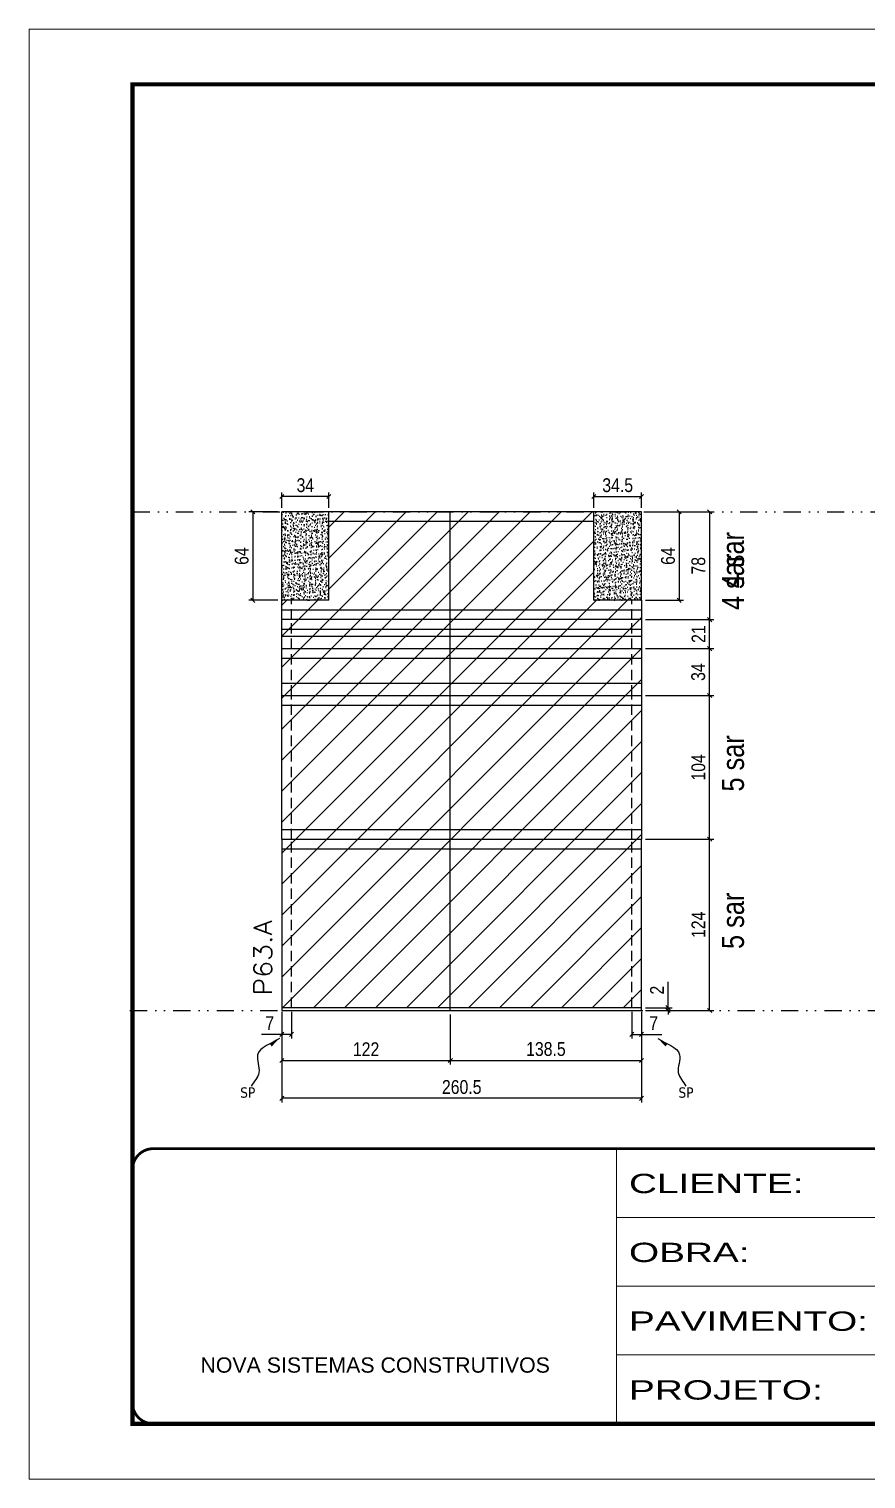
# Model space of a CAD drawing. Extents: x 14400 to 27878, y -21631 to 6985.
# Drawn here: x 15998 to 16605, y -6700 to -5650 of the extents above; entities that cross this region are included whole.
import ezdxf

# ---------------------------------------------------------------- set-up
doc = ezdxf.new("R2010")
doc.units = 0
for name, pattern in [('CONTINUO', [0]), ('DASHED', [0.75, 0.5, -0.25]), ('DIVIDE2', [0.625, 0.25, -0.125, 0, -0.125, 0, -0.125]), ('HIDDEN', [0.375, 0.25, -0.125])]:
    doc.linetypes.add(name, pattern=pattern)
for name, color, linetype in [('COTA', 241, 'Continuous'), ('NOMENCLATURA', 7, 'Continuous'), ('Nível', 160, 'Continuous'), ('Painéis', 200, 'Continuous'), ('SARR_2.2x7', 40, 'Continuous'), ('Sarrafo de Pressão', 42, 'HIDDEN'), ('texto', 7, 'Continuous')]:
    doc.layers.add(name, color=color, linetype=linetype)
for name, color, linetype, lineweight in [('Folhas', 255, 'Continuous', 9), ('Hachura', 251, 'Continuous', 9), ('SARRAFO DE PRESSAO', 251, 'DASHED', 9), ('Texto Seção', 7, 'Continuous', 15)]:
    doc.layers.add(name, color=color, linetype=linetype, lineweight=lineweight)
doc.styles.add('ARIAL', font='arial.ttf')
doc.styles.add('ARIAL_NARROW', font='ARIALN.TTF', dxfattribs={"height": 0.2})
doc.styles.add('COTA TECNICA', font='techl___.ttf', dxfattribs={"height": 10})
doc.styles.add('COTA TECNICA-50', font='techl___.ttf', dxfattribs={"height": 10})
doc.styles.add('REGUA-120', font='ROMANS.shx', dxfattribs={"height": 15})
doc.styles.get("Standard").update_dxf_attribs({"font": 'arial.ttf'})
doc.styles.add('Tecnologia', font='')
doc.styles.get('Tecnologia').set_extended_font_data('Forgotten Futurist')
doc.dimstyles.new('COTA PAINEL-50', dxfattribs={"dimtxt": 10, "dimasz": 3, "dimexe": 3, "dimexo": 3, "dimgap": 3, "dimtad": 1, "dimdec": 1, "dimzin": 12, "dimdsep": 46, "dimtxsty": 'COTA TECNICA-50', "dimblk1": 'OBLIQUE', "dimblk2": 'OBLIQUE', "dimsah": 1, "dimcen": 0.9, "dimclrd": 4, "dimclre": 4, "dimclrt": 240, "dimadec": 1, "dimazin": 3, "dimtfac": 1, "dimtdec": 1, "dimtmove": 0, "dimatfit": 3, "dimfxl": 1, "dimtolj": 1, "dimtzin": 12, "dimarcsym": 0})
doc.dimstyles.new('PAINEL', dxfattribs={"dimtxt": 10, "dimasz": 3, "dimexe": 3, "dimexo": 3, "dimgap": 3, "dimtad": 1, "dimdec": 1, "dimzin": 12, "dimdsep": 46, "dimtxsty": 'COTA TECNICA', "dimblk1": 'OBLIQUE', "dimblk2": 'OBLIQUE', "dimsah": 1, "dimcen": 0.9, "dimclrd": 4, "dimclre": 4, "dimclrt": 240, "dimadec": 1, "dimazin": 3, "dimtfac": 1, "dimtdec": 1, "dimtmove": 0, "dimatfit": 3, "dimfxl": 1, "dimtolj": 1, "dimtzin": 12, "dimarcsym": 0})
doc.dimstyles.get("Standard").update_dxf_attribs({"dimtxt": 0.18, "dimasz": 0.18, "dimexe": 0.18, "dimexo": 0.0625, "dimgap": 0.09, "dimtad": 0, "dimtih": 1, "dimtoh": 1, "dimdec": 4, "dimzin": 0, "dimdsep": 46, "dimtxsty": 'Standard', "dimcen": 0.09, "dimadec": 0, "dimazin": 0, "dimtfac": 1, "dimtdec": 4, "dimtofl": 0, "dimtmove": 0, "dimatfit": 3, "dimfxl": 1, "dimtolj": 1, "dimtzin": 0, "dimarcsym": 0})

# ---------------------------------------------------------------- blocks, each defined once
blk = doc.blocks.new('9999999999')
at = {"color": 30, "linetype": 'CONTINUO'}
for p, q in [((98564.6, 34230.2), (98564.6, 34429.4)), ((98564.6, 34379.6), (99584, 34379.6)), ((98564.6, 34329.8), (99488, 34329.8)), ((98564.6, 34280), (99488, 34280))]:
    blk.add_line(p, q, dxfattribs=at)
at = {"color": 30, "linetype": 'CONTINUO', "const_width": 2}
blk.add_lwpolyline([(99584, 34230.2), (99584, 34414.4, 0.414214), (99569, 34429.4), (98229, 34429.4, 0.414214), (98214, 34414.4), (98214, 34245.2, 0.414214), (98229, 34230.2), (99584, 34230.2)], format="xyb", dxfattribs=at)
at = {"layer": 'Folhas'}
blk.add_lwpolyline([(98139, 34190.2), (99624, 34190.2), (99624, 35240.2), (98139, 35240.2)], close=True, dxfattribs=at)
at = {"layer": 'Folhas', "color": 30, "const_width": 3}
blk.add_lwpolyline([(98214, 34230.2), (99584, 34230.2), (99584, 35200.2), (98214, 35200.2)], close=True, dxfattribs=at)
at = {"color": 7, "linetype": 'Continuous', "ltscale": 5, "style": 'ARIAL'}
blk.add_text('NOVA SISTEMAS CONSTRUTIVOS', height=11.059, dxfattribs=at).set_placement((98263.2, 34267.2))
at = {"layer": 'Folhas', "color": 7, "style": 'Tecnologia', "width": 1.5}
for s, p in [('CLIENTE:', (98573.7, 34397.2)), ('OBRA:', (98573.7, 34347.3)), ('PAVIMENTO:', (98573.7, 34297.5)), ('PROJETO:', (98573.7, 34247.7))]:
    blk.add_text(s, height=14, dxfattribs=at).set_placement(p)
blk = doc.blocks.new('_Oblique')
at = {"color": 0, "linetype": 'ByBlock', "lineweight": -2}
blk.add_line((-0.5, -0.5), (0.5, 0.5), dxfattribs=at)
blk = doc.blocks.new('*D3783')
at = {"layer": 'COTA', "color": 4, "lineweight": -2, "transparency": 16777216}
for p, q in [((16181.7, -6361.3), (16181.7, -6426.9)), ((16442.2, -6361.3), (16442.2, -6426.9)), ((16442.2, -6423.9), (16181.7, -6423.9))]:
    blk.add_line(p, q, dxfattribs=at)
at = {"layer": 'Defpoints', "color": 0, "transparency": 16777216}
for p in [(16181.7, -6358.3), (16442.2, -6358.3), (16181.7, -6423.9)]:
    blk.add_point(p, dxfattribs=at)
at = {"layer": 'COTA', "color": 4, "lineweight": -2, "transparency": 16777216, "xscale": 3, "yscale": 3, "zscale": 3, "rotation": 180}
blk.add_blockref('_Oblique', (16181.7, -6423.9), dxfattribs=at)
at = {"layer": 'COTA', "color": 4, "lineweight": -2, "transparency": 16777216, "xscale": 3, "yscale": 3, "zscale": 3}
blk.add_blockref('_Oblique', (16442.2, -6423.9), dxfattribs=at)
at = {"layer": 'COTA', "color": 240, "transparency": 16777216, "insert": (16312, -6415.8), "char_height": 10, "attachment_point": 5, "style": 'COTA TECNICA'}
blk.add_mtext('\\A1;260.5', dxfattribs=at)
blk = doc.blocks.new('*D3784')
at = {"layer": 'COTA', "color": 4, "lineweight": -2, "transparency": 16777216}
for p, q in [((16435.2, -6361.3), (16435.2, -6380.6)), ((16442.2, -6363.3), (16442.2, -6380.6)), ((16435.2, -6377.6), (16442.2, -6377.6)), ((16442.2, -6377.6), (16457, -6377.6))]:
    blk.add_line(p, q, dxfattribs=at)
at = {"layer": 'Defpoints', "color": 0, "transparency": 16777216}
for p in [(16435.2, -6358.3), (16442.2, -6360.3), (16442.2, -6377.6)]:
    blk.add_point(p, dxfattribs=at)
at = {"layer": 'COTA', "color": 4, "lineweight": -2, "transparency": 16777216, "xscale": 3, "yscale": 3, "zscale": 3, "rotation": 180}
blk.add_blockref('_Oblique', (16435.2, -6377.6), dxfattribs=at)
at = {"layer": 'COTA', "color": 4, "lineweight": -2, "transparency": 16777216, "xscale": 3, "yscale": 3, "zscale": 3}
blk.add_blockref('_Oblique', (16442.2, -6377.6), dxfattribs=at)
at = {"layer": 'COTA', "color": 240, "transparency": 16777216, "insert": (16451.1, -6369.5), "char_height": 10, "attachment_point": 5, "style": 'COTA TECNICA-50'}
blk.add_mtext('\\A1;7', dxfattribs=at)
blk = doc.blocks.new('*D3785')
at = {"layer": 'COTA', "color": 4, "lineweight": -2, "transparency": 16777216}
for p, q in [((16188.7, -6361.3), (16188.7, -6380.6)), ((16181.7, -6363.3), (16181.7, -6380.6)), ((16181.7, -6377.6), (16167, -6377.6)), ((16188.7, -6377.6), (16181.7, -6377.6))]:
    blk.add_line(p, q, dxfattribs=at)
at = {"layer": 'Defpoints', "color": 0, "transparency": 16777216}
for p in [(16181.7, -6360.3), (16188.7, -6358.3), (16181.7, -6377.6)]:
    blk.add_point(p, dxfattribs=at)
at = {"layer": 'COTA', "color": 4, "lineweight": -2, "transparency": 16777216, "xscale": 3, "yscale": 3, "zscale": 3, "rotation": 180}
blk.add_blockref('_Oblique', (16181.7, -6377.6), dxfattribs=at)
at = {"layer": 'COTA', "color": 4, "lineweight": -2, "transparency": 16777216, "xscale": 3, "yscale": 3, "zscale": 3}
blk.add_blockref('_Oblique', (16188.7, -6377.6), dxfattribs=at)
at = {"layer": 'COTA', "color": 240, "transparency": 16777216, "insert": (16172.9, -6369.5), "char_height": 10, "attachment_point": 5, "style": 'COTA TECNICA-50'}
blk.add_mtext('\\A1;7', dxfattribs=at)
blk = doc.blocks.new('*D3786')
at = {"layer": 'COTA', "color": 4, "lineweight": -2, "transparency": 16777216}
for p, q in [((16461.5, -6358.3), (16461.5, -6339.5)), ((16445.2, -6358.3), (16464.5, -6358.3)), ((16445.2, -6360.3), (16464.5, -6360.3)), ((16461.5, -6360.3), (16461.5, -6358.3)), ((16461.5, -6360.3), (16461.5, -6363.3))]:
    blk.add_line(p, q, dxfattribs=at)
at = {"layer": 'Defpoints', "color": 0, "transparency": 16777216}
for p in [(16442.2, -6358.3), (16442.2, -6360.3), (16461.5, -6360.3)]:
    blk.add_point(p, dxfattribs=at)
at = {"layer": 'COTA', "color": 4, "lineweight": -2, "transparency": 16777216, "xscale": 3, "yscale": 3, "zscale": 3}
for p, rotation in [((16461.5, -6358.3), 270), ((16461.5, -6360.3), 90)]:
    blk.add_blockref('_Oblique', p, dxfattribs=dict(at, rotation=rotation))
at = {"layer": 'COTA', "color": 240, "transparency": 16777216, "insert": (16453.5, -6345.6), "char_height": 10, "attachment_point": 5, "rotation": 90, "style": 'COTA TECNICA-50'}
blk.add_mtext('\\A1;2', dxfattribs=at)
blk = doc.blocks.new('*D3787')
at = {"layer": 'COTA', "color": 4, "lineweight": -2, "transparency": 16777216}
for p, q in [((16303.7, -6363.3), (16303.7, -6399.5)), ((16442.2, -6363.3), (16442.2, -6399.5)), ((16303.7, -6396.5), (16442.2, -6396.5))]:
    blk.add_line(p, q, dxfattribs=at)
at = {"layer": 'Defpoints', "color": 0, "transparency": 16777216}
for p in [(16303.7, -6360.3), (16442.2, -6360.3), (16442.2, -6396.5)]:
    blk.add_point(p, dxfattribs=at)
at = {"layer": 'COTA', "color": 4, "lineweight": -2, "transparency": 16777216, "xscale": 3, "yscale": 3, "zscale": 3, "rotation": 180}
blk.add_blockref('_Oblique', (16303.7, -6396.5), dxfattribs=at)
at = {"layer": 'COTA', "color": 4, "lineweight": -2, "transparency": 16777216, "xscale": 3, "yscale": 3, "zscale": 3}
blk.add_blockref('_Oblique', (16442.2, -6396.5), dxfattribs=at)
at = {"layer": 'COTA', "color": 240, "transparency": 16777216, "insert": (16373, -6388.3), "char_height": 10, "attachment_point": 5, "style": 'COTA TECNICA'}
blk.add_mtext('\\A1;138.5', dxfattribs=at)
blk = doc.blocks.new('*D3788')
at = {"layer": 'COTA', "color": 4, "lineweight": -2, "transparency": 16777216}
for p, q in [((16181.7, -6363.3), (16181.7, -6399.5)), ((16303.7, -6363.3), (16303.7, -6399.5)), ((16181.7, -6396.5), (16303.7, -6396.5))]:
    blk.add_line(p, q, dxfattribs=at)
at = {"layer": 'Defpoints', "color": 0, "transparency": 16777216}
for p in [(16181.7, -6360.3), (16303.7, -6360.3), (16303.7, -6396.5)]:
    blk.add_point(p, dxfattribs=at)
at = {"layer": 'COTA', "color": 4, "lineweight": -2, "transparency": 16777216, "xscale": 3, "yscale": 3, "zscale": 3, "rotation": 180}
blk.add_blockref('_Oblique', (16181.7, -6396.5), dxfattribs=at)
at = {"layer": 'COTA', "color": 4, "lineweight": -2, "transparency": 16777216, "xscale": 3, "yscale": 3, "zscale": 3}
blk.add_blockref('_Oblique', (16303.7, -6396.5), dxfattribs=at)
at = {"layer": 'COTA', "color": 240, "transparency": 16777216, "insert": (16242.7, -6388.4), "char_height": 10, "attachment_point": 5, "style": 'COTA TECNICA'}
blk.add_mtext('\\A1;122', dxfattribs=at)
blk = doc.blocks.new('*D3789')
at = {"layer": 'COTA', "color": 4, "lineweight": -2, "transparency": 16777216}
for p, q in [((16445.2, -6236.3), (16494.6, -6236.3)), ((16491.6, -6360.3), (16491.6, -6236.3)), ((16445.2, -6360.3), (16494.6, -6360.3))]:
    blk.add_line(p, q, dxfattribs=at)
at = {"layer": 'Defpoints', "color": 0, "transparency": 16777216}
for p in [(16442.2, -6236.3), (16491.6, -6236.3), (16442.2, -6360.3)]:
    blk.add_point(p, dxfattribs=at)
at = {"layer": 'COTA', "color": 4, "lineweight": -2, "transparency": 16777216, "xscale": 3, "yscale": 3, "zscale": 3}
for p, rotation in [((16491.6, -6236.3), 90), ((16491.6, -6360.3), 270)]:
    blk.add_blockref('_Oblique', p, dxfattribs=dict(at, rotation=rotation))
at = {"layer": 'COTA', "color": 240, "transparency": 16777216, "insert": (16483.5, -6298.3), "char_height": 10, "attachment_point": 5, "rotation": 90, "style": 'COTA TECNICA'}
blk.add_mtext('\\A1;124', dxfattribs=at)
blk = doc.blocks.new('*D3793')
at = {"layer": 'COTA', "color": 4, "lineweight": -2, "transparency": 16777216}
for p, q in [((16445.2, -6132.3), (16494.6, -6132.3)), ((16491.6, -6236.3), (16491.6, -6132.3)), ((16445.2, -6236.3), (16494.6, -6236.3))]:
    blk.add_line(p, q, dxfattribs=at)
at = {"layer": 'Defpoints', "color": 0, "transparency": 16777216}
for p in [(16442.2, -6132.3), (16491.6, -6132.3), (16442.2, -6236.3)]:
    blk.add_point(p, dxfattribs=at)
at = {"layer": 'COTA', "color": 4, "lineweight": -2, "transparency": 16777216, "xscale": 3, "yscale": 3, "zscale": 3}
for p, rotation in [((16491.6, -6132.3), 90), ((16491.6, -6236.3), 270)]:
    blk.add_blockref('_Oblique', p, dxfattribs=dict(at, rotation=rotation))
at = {"layer": 'COTA', "color": 240, "transparency": 16777216, "insert": (16483.5, -6184.3), "char_height": 10, "attachment_point": 5, "rotation": 90, "style": 'COTA TECNICA'}
blk.add_mtext('\\A1;104', dxfattribs=at)
blk = doc.blocks.new('*D3794')
at = {"layer": 'COTA', "color": 4, "lineweight": -2, "transparency": 16777216}
for p, q in [((16445.2, -5999.3), (16494.6, -5999.3)), ((16491.6, -5999.3), (16491.6, -6077.3)), ((16445.2, -6077.3), (16494.6, -6077.3))]:
    blk.add_line(p, q, dxfattribs=at)
at = {"layer": 'Defpoints', "color": 0, "transparency": 16777216}
for p in [(16442.2, -5999.3), (16442.2, -6077.3), (16491.6, -6077.3)]:
    blk.add_point(p, dxfattribs=at)
at = {"layer": 'COTA', "color": 4, "lineweight": -2, "transparency": 16777216, "xscale": 3, "yscale": 3, "zscale": 3}
for p, rotation in [((16491.6, -5999.3), 90), ((16491.6, -6077.3), 270)]:
    blk.add_blockref('_Oblique', p, dxfattribs=dict(at, rotation=rotation))
at = {"layer": 'COTA', "color": 240, "transparency": 16777216, "insert": (16483.5, -6038.3), "char_height": 10, "attachment_point": 5, "rotation": 90, "style": 'COTA TECNICA'}
blk.add_mtext('\\A1;78', dxfattribs=at)
blk = doc.blocks.new('*D3795')
at = {"layer": 'COTA', "color": 4, "lineweight": -2, "transparency": 16777216}
for p, q in [((16181.7, -5996.3), (16181.7, -5985.2)), ((16215.7, -5988.2), (16181.7, -5988.2)), ((16215.7, -5996.3), (16215.7, -5985.2))]:
    blk.add_line(p, q, dxfattribs=at)
at = {"layer": 'Defpoints', "color": 0, "transparency": 16777216}
for p in [(16181.7, -5988.2), (16181.7, -5999.3), (16215.7, -5999.3)]:
    blk.add_point(p, dxfattribs=at)
at = {"layer": 'COTA', "color": 4, "lineweight": -2, "transparency": 16777216, "xscale": 3, "yscale": 3, "zscale": 3, "rotation": 180}
blk.add_blockref('_Oblique', (16181.7, -5988.2), dxfattribs=at)
at = {"layer": 'COTA', "color": 4, "lineweight": -2, "transparency": 16777216, "xscale": 3, "yscale": 3, "zscale": 3}
blk.add_blockref('_Oblique', (16215.7, -5988.2), dxfattribs=at)
at = {"layer": 'COTA', "color": 240, "transparency": 16777216, "insert": (16198.7, -5980), "char_height": 10, "attachment_point": 5, "style": 'COTA TECNICA'}
blk.add_mtext('\\A1;34', dxfattribs=at)
blk = doc.blocks.new('*D3796')
at = {"layer": 'COTA', "color": 4, "lineweight": -2, "transparency": 16777216}
for p, q in [((16407.7, -5996.3), (16407.7, -5985.2)), ((16407.7, -5988.2), (16442.2, -5988.2)), ((16442.2, -5996.3), (16442.2, -5985.2))]:
    blk.add_line(p, q, dxfattribs=at)
at = {"layer": 'Defpoints', "color": 0, "transparency": 16777216}
for p in [(16442.2, -5988.2), (16407.7, -5999.3), (16442.2, -5999.3)]:
    blk.add_point(p, dxfattribs=at)
at = {"layer": 'COTA', "color": 4, "lineweight": -2, "transparency": 16777216, "xscale": 3, "yscale": 3, "zscale": 3, "rotation": 180}
blk.add_blockref('_Oblique', (16407.7, -5988.2), dxfattribs=at)
at = {"layer": 'COTA', "color": 4, "lineweight": -2, "transparency": 16777216, "xscale": 3, "yscale": 3, "zscale": 3}
blk.add_blockref('_Oblique', (16442.2, -5988.2), dxfattribs=at)
at = {"layer": 'COTA', "color": 240, "transparency": 16777216, "insert": (16425, -5980), "char_height": 10, "attachment_point": 5, "style": 'COTA TECNICA'}
blk.add_mtext('\\A1;34.5', dxfattribs=at)
blk = doc.blocks.new('*D3797')
at = {"layer": 'COTA', "color": 4, "lineweight": -2, "transparency": 16777216}
for p, q in [((16178.7, -5999.3), (16157.7, -5999.3)), ((16160.7, -5999.3), (16160.7, -6063.3)), ((16178.7, -6063.3), (16157.7, -6063.3))]:
    blk.add_line(p, q, dxfattribs=at)
at = {"layer": 'Defpoints', "color": 0, "transparency": 16777216}
for p in [(16181.7, -5999.3), (16160.7, -6063.3), (16181.7, -6063.3)]:
    blk.add_point(p, dxfattribs=at)
at = {"layer": 'COTA', "color": 4, "lineweight": -2, "transparency": 16777216, "xscale": 3, "yscale": 3, "zscale": 3}
for p, rotation in [((16160.7, -5999.3), 90), ((16160.7, -6063.3), 270)]:
    blk.add_blockref('_Oblique', p, dxfattribs=dict(at, rotation=rotation))
at = {"layer": 'COTA', "color": 240, "transparency": 16777216, "insert": (16152.6, -6031.3), "char_height": 10, "attachment_point": 5, "rotation": 90, "style": 'COTA TECNICA'}
blk.add_mtext('\\A1;64', dxfattribs=at)
blk = doc.blocks.new('*D3769')
at = {"layer": 'COTA', "color": 4, "lineweight": -2, "transparency": 16777216}
for p, q in [((16445.2, -5999.3), (16472.6, -5999.3)), ((16469.6, -5999.3), (16469.6, -6063.3)), ((16445.2, -6063.3), (16472.6, -6063.3))]:
    blk.add_line(p, q, dxfattribs=at)
at = {"layer": 'Defpoints', "color": 0, "transparency": 16777216}
for p in [(16442.2, -5999.3), (16442.2, -6063.3), (16469.6, -6063.3)]:
    blk.add_point(p, dxfattribs=at)
at = {"layer": 'COTA', "color": 4, "lineweight": -2, "transparency": 16777216, "xscale": 3, "yscale": 3, "zscale": 3}
for p, rotation in [((16469.6, -5999.3), 90), ((16469.6, -6063.3), 270)]:
    blk.add_blockref('_Oblique', p, dxfattribs=dict(at, rotation=rotation))
at = {"layer": 'COTA', "color": 240, "transparency": 16777216, "insert": (16461.5, -6031.3), "char_height": 10, "attachment_point": 5, "rotation": 90, "style": 'COTA TECNICA'}
blk.add_mtext('\\A1;64', dxfattribs=at)
blk = doc.blocks.new('*D3799')
at = {"layer": 'COTA', "color": 4, "lineweight": -2, "transparency": 16777216}
for p, q in [((16445.2, -6077.3), (16494.6, -6077.3)), ((16491.6, -6098.3), (16491.6, -6077.3)), ((16445.2, -6098.3), (16494.6, -6098.3))]:
    blk.add_line(p, q, dxfattribs=at)
at = {"layer": 'Defpoints', "color": 0, "transparency": 16777216}
for p in [(16442.2, -6077.3), (16491.6, -6077.3), (16442.2, -6098.3)]:
    blk.add_point(p, dxfattribs=at)
at = {"layer": 'COTA', "color": 4, "lineweight": -2, "transparency": 16777216, "xscale": 3, "yscale": 3, "zscale": 3}
for p, rotation in [((16491.6, -6077.3), 90), ((16491.6, -6098.3), 270)]:
    blk.add_blockref('_Oblique', p, dxfattribs=dict(at, rotation=rotation))
at = {"layer": 'COTA', "color": 240, "transparency": 16777216, "insert": (16483.6, -6087.8), "char_height": 10, "attachment_point": 5, "rotation": 90, "style": 'COTA TECNICA'}
blk.add_mtext('\\A1;21', dxfattribs=at)
blk = doc.blocks.new('*D3800')
at = {"layer": 'COTA', "color": 4, "lineweight": -2, "transparency": 16777216}
for p, q in [((16445.2, -6098.3), (16494.6, -6098.3)), ((16491.6, -6132.3), (16491.6, -6098.3)), ((16445.2, -6132.3), (16494.6, -6132.3))]:
    blk.add_line(p, q, dxfattribs=at)
at = {"layer": 'Defpoints', "color": 0, "transparency": 16777216}
for p in [(16442.2, -6098.3), (16491.6, -6098.3), (16442.2, -6132.3)]:
    blk.add_point(p, dxfattribs=at)
at = {"layer": 'COTA', "color": 4, "lineweight": -2, "transparency": 16777216, "xscale": 3, "yscale": 3, "zscale": 3}
for p, rotation in [((16491.6, -6098.3), 90), ((16491.6, -6132.3), 270)]:
    blk.add_blockref('_Oblique', p, dxfattribs=dict(at, rotation=rotation))
at = {"layer": 'COTA', "color": 240, "transparency": 16777216, "insert": (16483.4, -6115.3), "char_height": 10, "attachment_point": 5, "rotation": 90, "style": 'COTA TECNICA'}
blk.add_mtext('\\A1;34', dxfattribs=at)

msp = doc.modelspace()

# ---------------------------------------------------------------- hatches: boundary and pattern name
at = {"layer": 'COTA'}
h = msp.add_hatch(dxfattribs=at)
h.set_pattern_fill('AR-CONC', color=256, scale=0.03)
h.set_pattern_definition([(50, (-3198.8775, -8003.0258), (5.4655401, -0.4781726), [0.5715, -6.2865]), (355, (-3198.8775, -8003.026), (-1.0573026, 5.7317054), [0.4572, -5.0292175]), (100.451445, (-3198.422, -8003.0656), (4.4082374, 5.2535326), [0.4857003, -5.3427073]), (46.1842, (-3198.8775, -8001.502), (8.1323712, -1.2612698), [0.85725, -9.42975]), (96.635558, (-3198.2, -8001.607), (7.122124, 7.4227837), [0.7285507, -8.0140682]), (351.18415, (-3198.8775, -8001.502), (7.122124, 7.4227837), [0.685799, -7.543792]), (21, (-3198.1155, -8001.8828), (4.5484317, -3.0679559), [0.5715, -6.2865]), (326, (-3198.1155, -8001.883), (1.8540609, 5.525639), [0.4572, -5.0292]), (71.451445, (-3197.7365, -8002.1384), (6.4024926, 2.457683), [0.4857003, -5.3426981]), (37.5, (-3198.8775, -8003.0258), (0.0926581, 2.53665117), [0, -4.96824, 0, -5.1054, 0, -5.04825]), (7.5, (-3198.8775, -8003.0258), (2.00458988, 3.00541724), [0, -2.91084, 0, -4.85394, 0, -1.92405]), (327.5, (-3200.5768, -8003.0258), (4.06771786, -0.17186232), [0, -1.905, 0, -5.9436, 0, -7.8867]), (317.5, (-3201.3388, -8003.0258), (4.44387544, 0.7627947), [0, -2.4765, 0, -3.94716, 0, -5.6007])])
h.paths.add_polyline_path([(16181.74, -6063.32), (16215.74, -6063.32), (16215.74, -5999.32), (16181.74, -5999.32)])
h = msp.add_hatch(dxfattribs=at)
h.set_pattern_fill('AR-CONC', color=256, scale=0.03)
h.set_pattern_definition([(50, (-3199.3775, -8003.0258), (5.4655401, -0.4781726), [0.5715, -6.2865]), (355, (-3199.3775, -8003.026), (-1.0573026, 5.7317054), [0.4572, -5.0292175]), (100.451445, (-3198.922, -8003.0656), (4.4082374, 5.2535326), [0.4857003, -5.3427073]), (46.1842, (-3199.3775, -8001.502), (8.1323712, -1.2612698), [0.85725, -9.42975]), (96.635558, (-3198.7, -8001.607), (7.122124, 7.4227837), [0.7285507, -8.0140682]), (351.18415, (-3199.3775, -8001.502), (7.122124, 7.4227837), [0.685799, -7.543792]), (21, (-3198.6155, -8001.8828), (4.5484317, -3.0679559), [0.5715, -6.2865]), (326, (-3198.6155, -8001.883), (1.8540609, 5.525639), [0.4572, -5.0292]), (71.451445, (-3198.2365, -8002.1384), (6.4024926, 2.457683), [0.4857003, -5.3426981]), (37.5, (-3199.3775, -8003.0258), (0.0926581, 2.53665117), [0, -4.96824, 0, -5.1054, 0, -5.04825]), (7.5, (-3199.3775, -8003.0258), (2.00458988, 3.00541724), [0, -2.91084, 0, -4.85394, 0, -1.92405]), (327.5, (-3201.0768, -8003.0258), (4.06771786, -0.17186232), [0, -1.905, 0, -5.9436, 0, -7.8867]), (317.5, (-3201.8388, -8003.0258), (4.44387544, 0.7627947), [0, -2.4765, 0, -3.94716, 0, -5.6007])])
h.paths.add_polyline_path([(16442.24, -5999.32), (16407.74, -5999.32), (16407.74, -6063.32), (16442.24, -6063.32)])
at = {"layer": 'Hachura'}
h = msp.add_hatch(dxfattribs=at)
h.set_pattern_fill('ANSI31', color=256, scale=5)
h.paths.add_polyline_path([(16303.74, -5999.32), (16215.74, -5999.32), (16215.74, -6063.32), (16181.74, -6063.32), (16181.74, -6077.32), (16303.74, -6077.32)])
h.paths.add_polyline_path([(16407.74, -5999.32), (16303.74, -5999.32), (16303.74, -6077.32), (16442.24, -6077.32), (16442.24, -6063.32), (16407.74, -6063.32)])
h.paths.add_polyline_path([(16442.24, -6077.32), (16303.74, -6077.32), (16303.74, -6098.32), (16442.24, -6098.32)])
h.paths.add_polyline_path([(16303.74, -6077.32), (16181.74, -6077.32), (16181.74, -6098.32), (16303.74, -6098.32)])
h.paths.add_polyline_path([(16303.74, -6098.32), (16181.74, -6098.32), (16181.74, -6132.32), (16303.74, -6132.32)])
h.paths.add_polyline_path([(16442.24, -6098.32), (16303.74, -6098.32), (16303.74, -6132.32), (16442.24, -6132.32)])
h.paths.add_polyline_path([(16442.24, -6132.32), (16303.74, -6132.32), (16303.74, -6236.32), (16442.24, -6236.32)])
h.paths.add_polyline_path([(16303.74, -6132.32), (16181.74, -6132.32), (16181.74, -6236.32), (16303.74, -6236.32)])
h.paths.add_polyline_path([(16303.74, -6236.32), (16181.74, -6236.32), (16181.74, -6358.32), (16303.74, -6358.32)])
h.paths.add_polyline_path([(16442.24, -6236.32), (16303.74, -6236.32), (16303.74, -6358.32), (16442.24, -6358.32)])

# ---------------------------------------------------------------- linework, layer by layer
at = {"layer": 'COTA'}
for p, q in [((16181.74, -6063.32), (16181.74, -5999.32)), ((16215.74, -5999.32), (16181.74, -5999.32)), ((16442.24, -5999.32), (16407.74, -5999.32)), ((16442.24, -6063.32), (16442.24, -5999.32))]:
    msp.add_line(p, q, dxfattribs=at)
at = {"layer": 'Nível', "color": 4, "linetype": 'DIVIDE2', "ltscale": 50}
for p, q in [((16073.47, -5999.32), (17443.47, -5999.32)), ((16071.59, -6360.32), (17441.59, -6360.32))]:
    msp.add_line(p, q, dxfattribs=at)
at = {"layer": 'Painéis'}
for p, q in [((16215.74, -6063.32), (16215.74, -5999.32)), ((16407.74, -5999.32), (16215.74, -5999.32)), ((16303.74, -6360.32), (16303.74, -5999.32)), ((16407.74, -6063.32), (16407.74, -5999.32)), ((16181.74, -6132.32), (16181.74, -6063.32)), ((16215.74, -6063.32), (16181.74, -6063.32)), ((16442.24, -6063.32), (16407.74, -6063.32)), ((16442.24, -6063.32), (16442.24, -6236.32)), ((16442.24, -6077.32), (16181.74, -6077.32)), ((16181.74, -6098.32), (16442.24, -6098.32)), ((16181.74, -6132.32), (16442.24, -6132.32)), ((16181.74, -6236.32), (16181.74, -6132.32)), ((16181.74, -6236.32), (16442.24, -6236.32)), ((16181.74, -6236.32), (16181.74, -6358.32)), ((16442.24, -6358.32), (16442.24, -6236.32))]:
    msp.add_line(p, q, dxfattribs=at)
msp.add_lwpolyline([(16442.24, -6358.32), (16181.74, -6358.32), (16181.74, -6360.32), (16442.24, -6360.32)], close=True, dxfattribs=at)
at = {"layer": 'SARR_2.2x7'}
for p, q in [((16407.74, -6006.32), (16215.74, -6006.32)), ((16181.74, -6070.32), (16442.24, -6070.32)), ((16181.74, -6084.32), (16442.24, -6084.32)), ((16181.74, -6089.32), (16442.24, -6089.32)), ((16181.74, -6105.32), (16442.24, -6105.32)), ((16181.74, -6123.32), (16442.24, -6123.32)), ((16181.74, -6139.32), (16442.24, -6139.32)), ((16181.74, -6229.32), (16442.24, -6229.32)), ((16181.74, -6243.32), (16442.24, -6243.32))]:
    msp.add_line(p, q, dxfattribs=at)
at = {"layer": 'Sarrafo de Pressão', "ltscale": 30}
for p, q in [((16188.74, -6077.32), (16188.74, -6063.32)), ((16435.24, -6077.32), (16435.24, -6063.32)), ((16188.74, -6132.32), (16188.74, -6077.32)), ((16435.24, -6132.32), (16435.24, -6077.32)), ((16188.74, -6236.32), (16188.74, -6132.32)), ((16435.24, -6236.32), (16435.24, -6132.32)), ((16188.74, -6358.32), (16188.74, -6236.32)), ((16435.24, -6358.32), (16435.24, -6236.32))]:
    msp.add_line(p, q, dxfattribs=at)

# ---------------------------------------------------------------- block references
at = {"layer": 'SARRAFO DE PRESSAO', "color": 6, "linetype": 'ByBlock'}
msp.add_blockref('9999999999', (-82140.51, -40889.8), dxfattribs=at)

# ---------------------------------------------------------------- texts
at = {"layer": 'NOMENCLATURA', "style": 'ARIAL_NARROW'}
for s, p in [('4 sar', (16516.49, -6054.63)), ('4 sar', (16516.49, -6070.3)), ('5 sar', (16516.49, -6201.8)), ('5 sar', (16516.49, -6315.8))]:
    msp.add_text(s, height=16, rotation=90, dxfattribs=at).set_placement(p)
at = {"layer": 'texto', "color": 0, "char_height": 7.5, "attachment_point": 5}
for insert in [(16156.97, -6419.81), (16474.49, -6419.81)]:
    msp.add_mtext('{\\fTahoma|b0|i0|c0|p34;\\C4;SP}', dxfattribs=dict(at, insert=insert))
at = {"layer": 'Texto Seção', "style": 'REGUA-120', "width": 1.1}
msp.add_text('P63.A', height=13, rotation=90, dxfattribs=at).set_placement((16174.49, -6349.55))

# ---------------------------------------------------------------- dimensions: what is measured, and where the dimension line sits
at = {"layer": 'COTA'}
for base, p1, p2, dimstyle, picture, middle in [((16181.74, -5988.19), (16215.74, -5999.32), (16181.74, -5999.32), 'PAINEL', '*D3795', (16198.74, -5979.97)), ((16442.24, -5988.19), (16407.74, -5999.32), (16442.24, -5999.32), 'PAINEL', '*D3796', (16424.99, -5979.97)), ((16303.74, -6396.5), (16181.74, -6360.32), (16303.74, -6360.32), 'PAINEL', '*D3788', (16242.74, -6388.44)), ((16442.24, -6377.56), (16435.24, -6358.32), (16442.24, -6360.32), 'COTA PAINEL-50', '*D3784', (16451.11, -6369.48))]:
    dim = msp.add_linear_dim(base=base, p1=p1, p2=p2, dimstyle=dimstyle, dxfattribs=at)
    dim.commit()
    dim.dimension.update_dxf_attribs({"geometry": picture, "text_midpoint": middle})
for base, p1, p2, angle, dimstyle, picture, middle in [((16160.75, -6063.32), (16181.74, -5999.32), (16181.74, -6063.32), 90, 'PAINEL', '*D3797', (16152.64, -6031.32)), ((16491.61, -6077.32), (16442.24, -5999.32), (16442.24, -6077.32), 90, 'PAINEL', '*D3794', (16483.51, -6038.32)), ((16469.64, -6063.32), (16442.24, -5999.32), (16442.24, -6063.32), 90, 'PAINEL', '*D3769', (16461.54, -6031.32)), ((16491.61, -6077.32), (16442.24, -6098.32), (16442.24, -6077.32), 90, 'PAINEL', '*D3799', (16483.55, -6087.82)), ((16491.61, -6098.32), (16442.24, -6132.32), (16442.24, -6098.32), 90, 'PAINEL', '*D3800', (16483.39, -6115.32)), ((16491.61, -6132.32), (16442.24, -6236.32), (16442.24, -6132.32), 90, 'PAINEL', '*D3793', (16483.51, -6184.32)), ((16491.61, -6236.32), (16442.24, -6360.32), (16442.24, -6236.32), 90, 'PAINEL', '*D3789', (16483.54, -6298.32)), ((16181.74, -6377.56), (16188.74, -6358.32), (16181.74, -6360.32), 180, 'COTA PAINEL-50', '*D3785', (16172.88, -6369.48))]:
    dim = msp.add_linear_dim(base=base, p1=p1, p2=p2, angle=angle, dimstyle=dimstyle, dxfattribs=at)
    dim.commit()
    dim.dimension.update_dxf_attribs({"geometry": picture, "text_midpoint": middle})
dim = msp.add_linear_dim(base=(16461.5, -6360.32), p1=(16442.24, -6358.32), p2=(16442.24, -6360.32), angle=90, dimstyle='COTA PAINEL-50', dxfattribs=at)
dim.commit()
dim.dimension.update_dxf_attribs({"geometry": '*D3786', "text_midpoint": (16461.5, -6345.57), "dimtype": 160})
dim = msp.add_linear_dim(base=(16181.74, -6423.93), p1=(16442.24, -6358.32), p2=(16181.74, -6358.32), angle=180, dimstyle='PAINEL', override={"dimarcsym": 2}, dxfattribs=at)
dim.commit()
dim.dimension.update_dxf_attribs({"geometry": '*D3783', "text_midpoint": (16311.99, -6415.82)})
dim = msp.add_linear_dim(base=(16442.24, -6396.5), p1=(16303.74, -6360.32), p2=(16442.24, -6360.32), dimstyle='PAINEL', override={"dimtmove": 1}, dxfattribs=at)
dim.commit()
dim.dimension.update_dxf_attribs({"geometry": '*D3787', "text_midpoint": (16372.99, -6388.25)})

# ---------------------------------------------------------------- leaders
at = {"layer": 'COTA', "path_type": 1}
for points in [[(16179.91, -6380.5), (16164.13, -6392.33), (16165.05, -6405.34), (16159.5, -6415.12)], [(16454.07, -6380.5), (16469.86, -6392.33), (16468.93, -6405.34), (16474.48, -6415.12)]]:
    msp.add_leader(points, dimstyle='Standard', override={"dimasz": 8}, dxfattribs=at)

doc.saveas('drawing.dxf')
